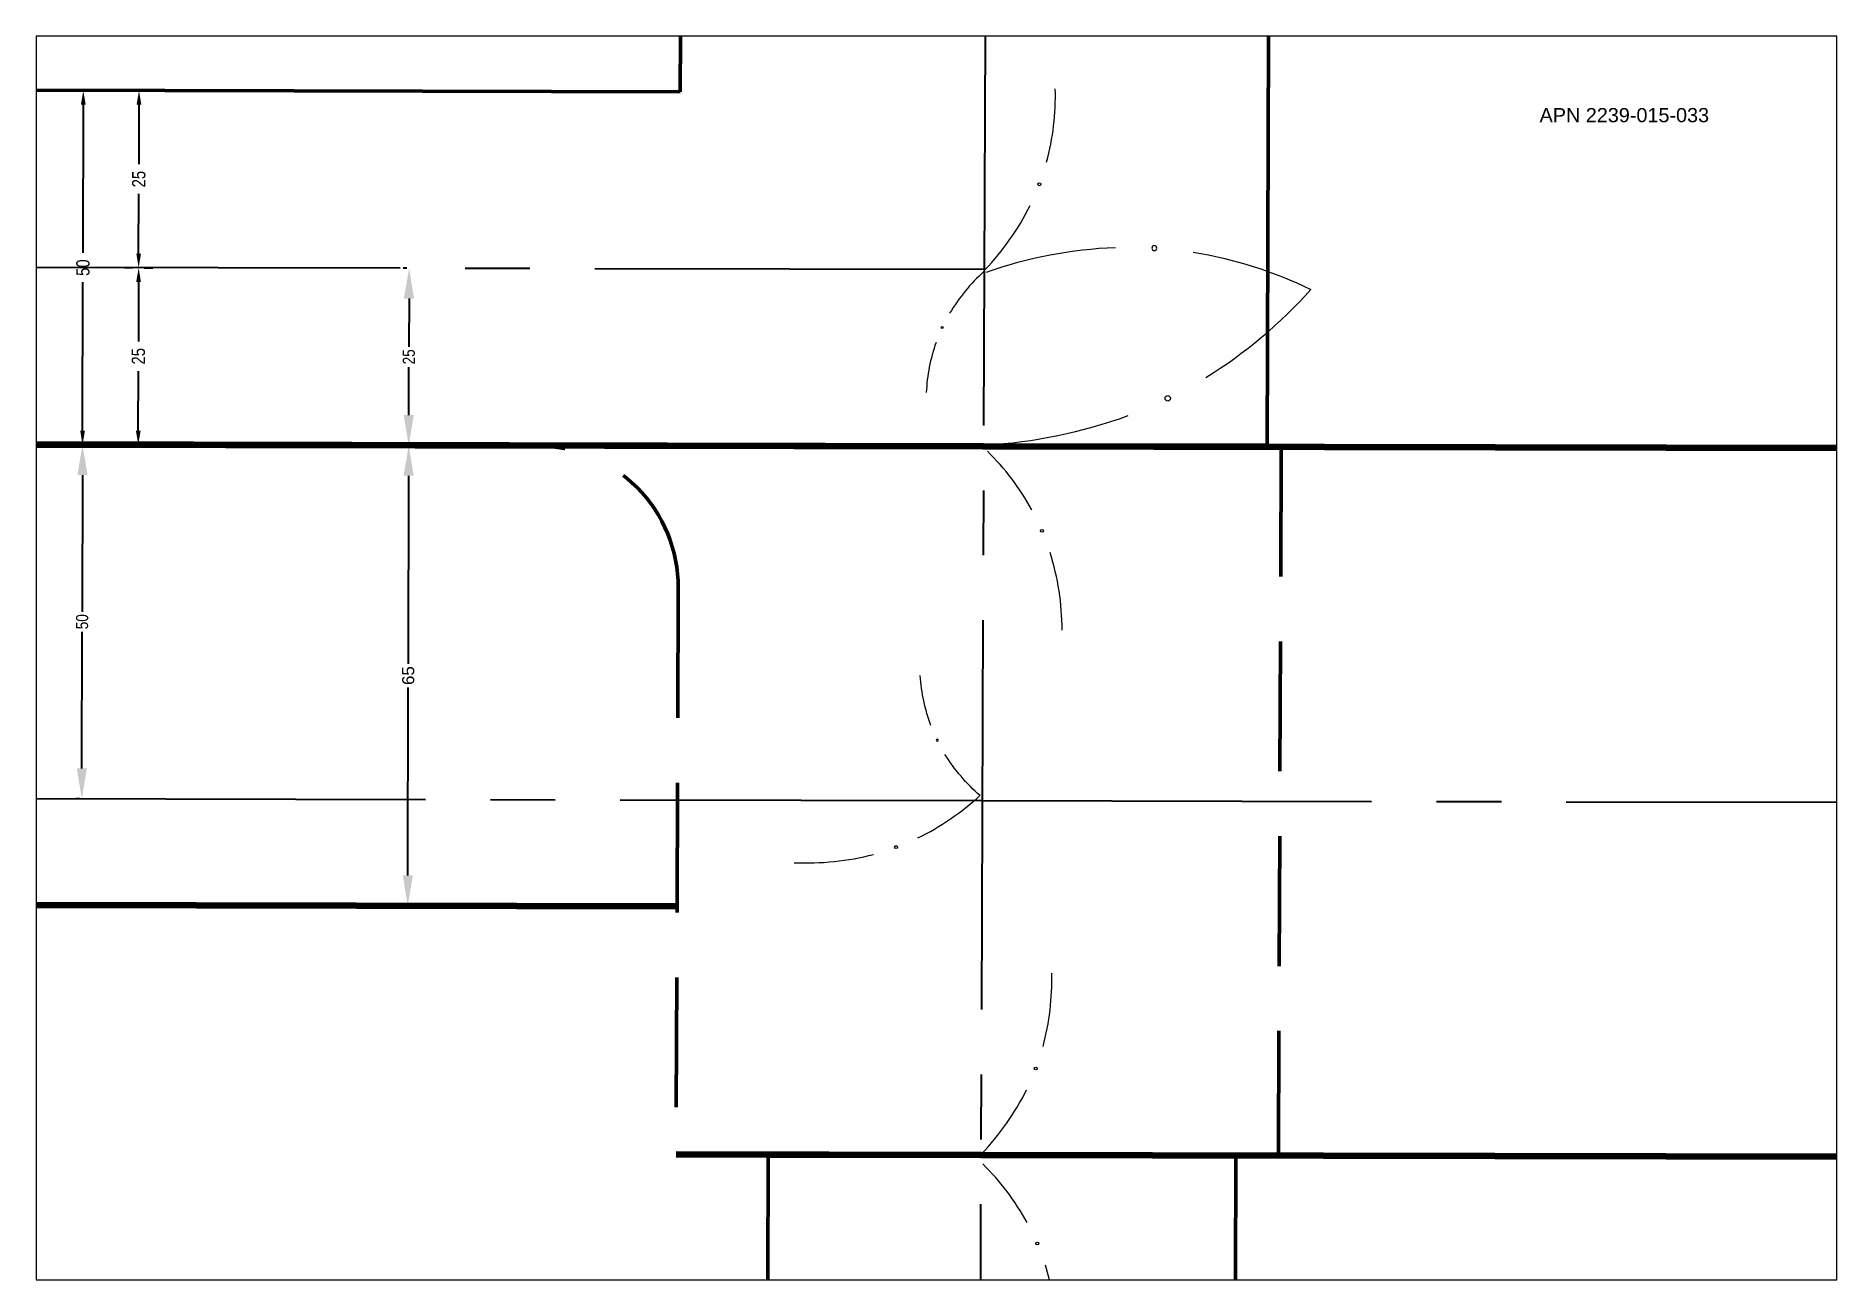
# Paper-space layout 'Layout1' of a CAD drawing. Header units: feet. Extents: x 2.9 to 32.6, y 2.2 to 22.7.
# The model-space entities are those that its viewports show. They can reach past a viewport. Long polylines and large blocks are cut down to what shows.
import ezdxf

# ---------------------------------------------------------------- set-up
doc = ezdxf.new("R2010")
doc.units = ezdxf.units.FT
doc.header["$MEASUREMENT"] = 0
doc.linetypes.add('CENTER2', pattern=[1.125, 0.75, -0.125, 0.125, -0.125])
doc.linetypes.add('DASHED2', pattern=[0.375, 0.25, -0.125])
for name, color, linetype, lineweight in [('R-ANNO-LABL', 2, 'Continuous', 30), ('R-Row-Authority', 30, 'Continuous', 140), ('R-Row-Ease', 5, 'DASHED2', 50), ('R-Row-Misc-Txto', 171, 'Continuous', 5), ('R-Row-Scl', 1, 'CENTER2', 25), ('R-Row-Srow', 6, 'Continuous', 50)]:
    doc.layers.add(name, color=color, linetype=linetype, lineweight=lineweight)
doc.styles.add('G1_1 8_0', font='arial.ttf')
doc.styles.add('NCS1-Anno', font='arial.ttf', dxfattribs={"width": 0.8, "height": 0.09375})
doc.dimstyles.new('Annotative (NCS1)', dxfattribs={"dimscale": 100, "dimtxt": 0.09375, "dimasz": 0.1, "dimexe": 0.1, "dimexo": 0.04, "dimgap": 0.05, "dimtad": 0, "dimdec": 0, "dimzin": 0, "dimdsep": 46, "dimtxsty": 'NCS1-Anno', "dimcen": 0.05, "dimaunit": 1, "dimadec": 3, "dimazin": 0, "dimtfac": 1, "dimtdec": 0, "dimtofl": 0, "dimtmove": 0, "dimatfit": 3, "dimfxl": 0.1, "dimtolj": 1, "dimtzin": 0, "dimarcsym": 0})

# ---------------------------------------------------------------- blocks, each defined once
blk = doc.blocks.new('*D572')
at = {"layer": 'Defpoints', "color": 0, "transparency": 16777216}
for p in [(8.904, 15.989), (9.049, 15.989), (8.888, 8.402)]:
    blk.add_point(p, dxfattribs=at)
at = {"layer": 'R-Row-Srow', "color": 0, "lineweight": -2, "transparency": 16777216}
for p, q in [((8.944, 15.989), (9.149, 15.988)), ((9.047, 15.489), (9.041, 12.39)), ((9.034, 8.902), (9.04, 12.001)), ((8.928, 8.402), (9.133, 8.402))]:
    blk.add_line(p, q, dxfattribs=at)
at = {"layer": 'R-Row-Srow', "color": 0, "transparency": 16777216}
for points in [[(8.964, 15.489), (9.131, 15.489), (9.049, 15.989)], [(8.95, 8.902), (9.117, 8.902), (9.033, 8.402)]]:
    blk.add_solid(points, dxfattribs=at)
at = {"layer": 'R-Row-Srow', "color": 0, "transparency": 16777216, "insert": (9.041, 12.195), "char_height": 0.09375, "attachment_point": 5, "rotation": 89.881, "style": 'NCS1-Anno'}
blk.add_mtext('\\A1;{\\H2.13333x;\\W1;65}', dxfattribs=at)
blk = doc.blocks.new('*D573')
at = {"layer": 'Defpoints', "color": 0, "transparency": 16777216}
for p in [(9.055, 18.909), (9.055, 18.909), (9.049, 15.989)]:
    blk.add_point(p, dxfattribs=at)
at = {"layer": 'R-Row-Srow', "color": 0, "lineweight": -2, "transparency": 16777216}
for p, q in [((9.015, 18.909), (8.955, 18.91)), ((9.054, 18.409), (9.052, 17.616)), ((9.05, 16.489), (9.051, 17.282)), ((9.009, 15.989), (8.949, 15.989))]:
    blk.add_line(p, q, dxfattribs=at)
at = {"layer": 'R-Row-Srow', "color": 0, "transparency": 16777216}
for points in [[(8.97, 18.41), (9.137, 18.409), (9.055, 18.909)], [(8.966, 16.489), (9.133, 16.489), (9.049, 15.989)]]:
    blk.add_solid(points, dxfattribs=at)
at = {"layer": 'R-Row-Srow', "color": 0, "transparency": 16777216, "insert": (9.052, 17.449), "char_height": 0.09375, "attachment_point": 5, "rotation": 89.881, "style": 'NCS1-Anno'}
blk.add_mtext('\\A1;{\\H2.13333x;25}', dxfattribs=at)
blk = doc.blocks.new('*D575')
at = {"layer": 'Defpoints', "color": 0, "transparency": 16777216}
for p in [(3.671, 16), (3.659, 10.166), (3.659, 10.166)]:
    blk.add_point(p, dxfattribs=at)
at = {"layer": 'R-Row-Srow', "color": 0, "lineweight": -2, "transparency": 16777216}
for p, q in [((3.631, 16), (3.571, 16)), ((3.67, 15.5), (3.666, 13.247)), ((3.66, 10.666), (3.665, 12.918)), ((3.619, 10.166), (3.559, 10.166))]:
    blk.add_line(p, q, dxfattribs=at)
at = {"layer": 'R-Row-Srow', "color": 0, "transparency": 16777216}
for points in [[(3.587, 15.5), (3.754, 15.5), (3.671, 16)], [(3.577, 10.666), (3.744, 10.665), (3.659, 10.166)]]:
    blk.add_solid(points, dxfattribs=at)
at = {"layer": 'R-Row-Srow', "color": 0, "transparency": 16777216, "insert": (3.665, 13.083), "char_height": 0.09375, "attachment_point": 5, "rotation": 89.881, "style": 'NCS1-Anno'}
blk.add_mtext('\\A1;{\\H2.13333x;50}', dxfattribs=at)
blk = doc.blocks.new('_CrowsFoot-Start')
blk.add_circle((3.277, 2.589), 0.0638)
for centre, radius, start, end in [((8.347, -7.757), 11.539, 94.2373, 111.1072), ((8.429, -7.258), 11.124, 122.8036, 139.2683)]:
    blk.add_arc(centre, radius, start, end)
blk = doc.blocks.new('*D8')
at = {"layer": 'Defpoints', "color": 0, "transparency": 16777216}
for p in [(6425954.99, 1888533.21), (6424633.32, 1888245.96), (6428594.95, 1888237.72), (6425921.82, 1888224.82), (6425952.84, 1887971.28)]:
    blk.add_point(p, dxfattribs=at)
at = {"layer": 'R-ANNO-LABL', "color": 0, "lineweight": -2, "transparency": 16777216}
for start, end in [(182.9814, 211.8258), (237.8359, 266.6802)]:
    blk.add_arc((6425953.88, 1888243.22), 36.96, start, end, dxfattribs=at)
at = {"layer": 'R-ANNO-LABL', "color": 0, "transparency": 16777216}
for points in [[(6425916.64, 1888241.29), (6425917.3, 1888241.3), (6425916.92, 1888243.29)], [(6425951.75, 1888206.65), (6425951.73, 1888205.98), (6425953.74, 1888206.26)]]:
    blk.add_solid(points, dxfattribs=at)
at = {"layer": 'R-ANNO-LABL', "color": 0, "transparency": 16777216, "insert": (6425927.67, 1888217.16), "char_height": 1.875, "width": 27.8597, "attachment_point": 5, "rotation": 314.8308, "style": 'NCS1-Anno'}
blk.add_mtext('\\A1;89°54\'0" (M) \\P89%%D53\'50" (R16)', dxfattribs=at)
blk = doc.blocks.new('*D10')
at = {"layer": 'Defpoints', "color": 0, "transparency": 16777216}
for p in [(6427276.4, 1888791.6), (6427282.97, 1888424.29), (6425954.58, 1888413.21), (6428595.59, 1888407.72), (6427274.27, 1888240.39)]:
    blk.add_point(p, dxfattribs=at)
at = {"layer": 'R-ANNO-LABL', "color": 0, "lineweight": -2, "transparency": 16777216}
for start, end in [(70.6909, 82.6101), (7.0492, 18.9685)]:
    blk.add_arc((6427274.93, 1888410.46), 16, start, end, dxfattribs=at)
at = {"layer": 'R-ANNO-LABL', "color": 0, "transparency": 16777216}
for points in [[(6427276.96, 1888426), (6427277.01, 1888426.66), (6427274.99, 1888426.46)], [(6427291.14, 1888412.45), (6427290.47, 1888412.41), (6427290.92, 1888410.43)]]:
    blk.add_solid(points, dxfattribs=at)
at = {"layer": 'R-ANNO-LABL', "color": 0, "transparency": 16777216, "insert": (6427286.27, 1888421.74), "char_height": 1.875, "width": 12.9679, "attachment_point": 5, "rotation": 314.8297, "style": 'NCS1-Anno'}
blk.add_mtext('\\A1;89°53\'51"(M)', dxfattribs=at)
blk = doc.blocks.new('*D14')
at = {"layer": 'Defpoints', "color": 0, "transparency": 16777216}
for p in [(6427276.4, 1888791.6), (6427291.34, 1888513.12), (6427275.22, 1888485.4), (6428595.94, 1888482.71), (6427274.27, 1888240.39)]:
    blk.add_point(p, dxfattribs=at)
at = {"layer": 'R-ANNO-LABL', "color": 0, "lineweight": -2, "transparency": 16777216}
for start, end in [(59.862, 86.205), (3.4567, 29.7997)]:
    blk.add_arc((6427275.22, 1888485.4), 32.07, start, end, dxfattribs=at)
at = {"layer": 'R-ANNO-LABL', "color": 0, "transparency": 16777216}
for points in [[(6427277.33, 1888517.07), (6427277.35, 1888517.74), (6427275.34, 1888517.47)], [(6427307.56, 1888487.34), (6427306.9, 1888487.32), (6427307.29, 1888485.33)]]:
    blk.add_solid(points, dxfattribs=at)
at = {"layer": 'R-ANNO-LABL', "color": 0, "transparency": 16777216, "insert": (6427297.96, 1888508.01), "char_height": 1.875, "attachment_point": 5, "rotation": 314.8309, "style": 'NCS1-Anno'}
blk.add_mtext('\\A1;89°53\'42" (M) \\P89%%D53\'46" (R20)', dxfattribs=at)
blk = doc.blocks.new('*D61')
at = {"layer": 'Defpoints', "color": 0, "transparency": 16777216}
for p in [(6428476.67, 1888507.91), (6428476.62, 1888482.91), (6428476.62, 1888482.91)]:
    blk.add_point(p, dxfattribs=at)
at = {"layer": 'R-ANNO-LABL', "color": 0, "lineweight": -2, "transparency": 16777216}
for p, q in [((6428475.87, 1888507.91), (6428474.67, 1888507.91)), ((6428476.66, 1888505.91), (6428476.65, 1888497.5)), ((6428476.62, 1888484.91), (6428476.64, 1888493.32)), ((6428475.82, 1888482.91), (6428474.62, 1888482.91))]:
    blk.add_line(p, q, dxfattribs=at)
at = {"layer": 'R-ANNO-LABL', "color": 0, "transparency": 16777216}
for points in [[(6428476.33, 1888505.91), (6428477, 1888505.91), (6428476.67, 1888507.91)], [(6428476.29, 1888484.91), (6428476.95, 1888484.91), (6428476.62, 1888482.91)]]:
    blk.add_solid(points, dxfattribs=at)
at = {"layer": 'R-ANNO-LABL', "color": 0, "transparency": 16777216, "insert": (6428476.64, 1888495.41), "char_height": 1.875, "attachment_point": 5, "rotation": 89.881, "style": 'NCS1-Anno'}
blk.add_mtext('\\A1;25', dxfattribs=at)
blk = doc.blocks.new('*D62')
at = {"layer": 'Defpoints', "color": 0, "transparency": 16777216}
for p in [(6428476.62, 1888482.91), (6428476.56, 1888457.91), (6428476.56, 1888457.91)]:
    blk.add_point(p, dxfattribs=at)
at = {"layer": 'R-ANNO-LABL', "color": 0, "lineweight": -2, "transparency": 16777216}
for p, q in [((6428477.42, 1888482.91), (6428478.62, 1888482.9)), ((6428476.61, 1888480.91), (6428476.59, 1888472.5)), ((6428476.57, 1888459.91), (6428476.58, 1888468.32)), ((6428477.36, 1888457.91), (6428478.56, 1888457.9))]:
    blk.add_line(p, q, dxfattribs=at)
at = {"layer": 'R-ANNO-LABL', "color": 0, "transparency": 16777216}
for points in [[(6428476.28, 1888480.91), (6428476.94, 1888480.91), (6428476.62, 1888482.91)], [(6428476.23, 1888459.91), (6428476.9, 1888459.91), (6428476.56, 1888457.91)]]:
    blk.add_solid(points, dxfattribs=at)
at = {"layer": 'R-ANNO-LABL', "color": 0, "transparency": 16777216, "insert": (6428476.59, 1888470.41), "char_height": 1.875, "attachment_point": 5, "rotation": 89.881, "style": 'NCS1-Anno'}
blk.add_mtext('\\A1;25', dxfattribs=at)
blk = doc.blocks.new('*D63')
at = {"layer": 'Defpoints', "color": 0, "transparency": 16777216}
for p in [(6428468.81, 1888507.92), (6428468.7, 1888457.92), (6428468.7, 1888457.92)]:
    blk.add_point(p, dxfattribs=at)
at = {"layer": 'R-ANNO-LABL', "color": 0, "lineweight": -2, "transparency": 16777216}
for p, q in [((6428468.01, 1888507.93), (6428466.81, 1888507.93)), ((6428468.8, 1888505.92), (6428468.76, 1888485)), ((6428468.71, 1888459.92), (6428468.75, 1888480.85)), ((6428467.9, 1888457.93), (6428466.7, 1888457.93))]:
    blk.add_line(p, q, dxfattribs=at)
at = {"layer": 'R-ANNO-LABL', "color": 0, "transparency": 16777216}
for points in [[(6428468.47, 1888505.93), (6428469.14, 1888505.92), (6428468.81, 1888507.92)], [(6428468.37, 1888459.93), (6428469.04, 1888459.92), (6428468.7, 1888457.92)]]:
    blk.add_solid(points, dxfattribs=at)
at = {"layer": 'R-ANNO-LABL', "color": 0, "transparency": 16777216, "insert": (6428468.76, 1888482.92), "char_height": 1.875, "attachment_point": 5, "rotation": 89.881, "style": 'NCS1-Anno'}
blk.add_mtext('\\A1;50', dxfattribs=at)

msp = doc.modelspace()

# ---------------------------------------------------------------- linework, layer by layer
at = {"layer": 'R-Row-Authority'}
for p, q in [((6428595.85, 1888457.66), (6427245.12, 1888460.47)), ((6428635.85, 1888457.64), (6428595.85, 1888457.66)), ((6428051.64, 1888393.85), (6428552.6, 1888392.81))]:
    msp.add_line(p, q, dxfattribs=at)
for points in [[(6425954.69, 1888463.21), (6428595.76, 1888457.72), (6430203.76, 1888454.59, -0.000327)], [(6428552.46, 1888357.81), (6428595.55, 1888357.72), (6430203.57, 1888354.59, -0.000327)]]:
    msp.add_lwpolyline(points, format="xyb", dxfattribs=at)
msp.add_lwpolyline([(6428565.46, 1888357.78), (6428595.46, 1888357.73)], dxfattribs=at)
at = {"layer": 'R-Row-Ease'}
for p, q in [((6428637.85, 1888457.64), (6428637.46, 1888357.64)), ((6428552.77, 1888437.72), (6428552.46, 1888357.81))]:
    msp.add_line(p, q, dxfattribs=at)
msp.add_arc((6428532.77, 1888437.79), 20, 359.7811, 89.881, dxfattribs=at)
at = {"layer": 'R-Row-Scl'}
for p, q in [((6428596.49, 1888626.27), (6428593.95, 1887961.5)), ((6428595.94, 1888482.66), (6425954.74, 1888488.15))]:
    msp.add_line(p, q, dxfattribs=at)
msp.add_lwpolyline([(6425954.58, 1888413.21), (6428595.65, 1888407.72), (6430203.66, 1888404.59, -0.000327)], format="xyb", dxfattribs=at)
at = {"layer": 'R-Row-Srow'}
for p, q in [((6428553.49, 1888626.44), (6428553.04, 1888507.75)), ((6428636.3, 1888576.12), (6428635.85, 1888457.64)), ((6428553.04, 1888507.75), (6427305.31, 1888510.34)), ((6428565.46, 1888357.78), (6428565.08, 1888257.82)), ((6428631.46, 1888357.66), (6428630.87, 1888202.66))]:
    msp.add_line(p, q, dxfattribs=at)

# ---------------------------------------------------------------- block references
at = {"layer": 'R-Row-Misc-Txto'}
for p, xscale, yscale, zscale, rotation in [((6428605.97, 1888508.14), 3.264717479436833, 3.264717479436833, 3.264717479436833, 222.1763346346215), ((6428642.03, 1888479.85), -5.469123791040029, 5.469123791040026, 5.469123791040026, 23.51937347555988), ((6428587.76, 1888465.3), 2.258217549313828, 2.258217549313828, 2.258217549313828, 37.91871238438059), ((6428642.03, 1888479.85), 6.07437728508405, 6.07437728508405, 6.07437728508405, 178.9660957568838), ((6428596.38, 1888457.03), 3.264717479436833, 3.264717479436833, 3.264717479436833, 266.1104473634376), ((6428586.91, 1888425.35), -2.258217549313827, 2.258217549313828, 2.258217549313828, 143.1203123843985), ((6428595.33, 1888408.43), 3.323993547171217, 3.323993547171217, 3.323993547171217, 173.3108391357269), ((6428605.47, 1888383.36), 3.264717479436833, 3.264717479436833, 3.264717479436833, 222.1763346346215), ((6428595.72, 1888356.47), 3.264717479436833, 3.264717479436833, 3.264717479436833, 266.1104473634376)]:
    msp.add_blockref('_CrowsFoot-Start', p, dxfattribs=dict(at, xscale=xscale, yscale=yscale, zscale=zscale, rotation=rotation))

# ---------------------------------------------------------------- texts
at = {"layer": 'R-Row-Misc-Txto', "style": 'G1_1 8_0'}
msp.add_text('APN 2239-015-033', height=2, dxfattribs=at).set_placement((6428674.31, 1888503.44))

# ---------------------------------------------------------------- dimensions: what is measured, and where the dimension line sits
at = {"layer": 'R-ANNO-LABL'}
for base, line1, line2, text, override, picture, middle in [((6427282.9705, 1888424.2917), ((6428595.5938, 1888407.7212), (6425954.584, 1888413.2075)), ((6427274.2693, 1888240.3902), (6427276.401, 1888791.5974)), '<>(M)', {"dimscale": 0, "dimpost": ''}, '*D10', (6427286.2718, 1888421.7422)), ((6427291.34, 1888513.12), ((6427274.27, 1888240.39), (6427276.4, 1888791.6)), ((6427275.22, 1888485.4), (6428595.94, 1888482.71)), '<> (M) \\P89%%D53\'46" (R20)', {"dimscale": 0}, '*D14', (6427297.96, 1888508.01)), ((6425921.82, 1888224.82), ((6424633.32, 1888245.96), (6428594.95, 1888237.72)), ((6425954.99, 1888533.21), (6425952.84, 1887971.28)), '<> (M) \\P89%%D53\'50" (R16)', {"dimscale": 0}, '*D8', (6425927.67, 1888217.16))]:
    dim = msp.add_angular_dim_2l(base=base, line1=line1, line2=line2, text=text, dimstyle='Annotative (NCS1)', override=override, dxfattribs=at)
    dim.commit()
    dim.dimension.update_dxf_attribs({"geometry": picture, "text_midpoint": middle})
for p1, p2, picture, middle in [((6428468.81, 1888507.92), (6428468.7, 1888457.92), '*D63', (6428468.76, 1888482.92)), ((6428476.67, 1888507.91), (6428476.62, 1888482.91), '*D61', (6428476.64, 1888495.41)), ((6428476.62, 1888482.91), (6428476.56, 1888457.91), '*D62', (6428476.59, 1888470.41))]:
    dim = msp.add_aligned_dim(p1=p1, p2=p2, distance=0, dimstyle='Annotative (NCS1)', dxfattribs=at)
    dim.commit()
    dim.dimension.update_dxf_attribs({"geometry": picture, "text_midpoint": middle})

psp = doc.layouts.get("Layout1")

# ---------------------------------------------------------------- dimensions: what is measured, and where the dimension line sits
at = {"layer": 'R-Row-Srow'}
for p1, p2, distance, text, picture, middle in [((9.049, 15.989), (9.055, 18.909), 0, '{\\H2.13333x;<>}', '*D573', (9.052, 17.449)), ((3.671, 16), (3.659, 10.166), 0, '{\\H2.13333x;<>}', '*D575', (3.665, 13.083)), ((8.888, 8.402), (8.904, 15.989), -0.145, '{\\H2.13333x;\\W1;<>}', '*D572', (9.041, 12.195))]:
    dim = psp.add_aligned_dim(p1=p1, p2=p2, distance=distance, text=text, dimstyle='Annotative (NCS1)', override={"dimasz": 0.5, "dimlfac": -8.559648}, dxfattribs=at)
    dim.commit()
    dim.dimension.update_dxf_attribs({"geometry": picture, "text_midpoint": middle})

# ---------------------------------------------------------------- viewports
at = {"layer": 'R-Row-Scl', "view_target_point": (6430203.151, 1888455.597)}
psp.add_viewport(center=(17.75, 12.485), size=(29.69, 20.50628), view_center_point=(-1613.942, -27.758), view_height=175.52654, dxfattribs=at)

doc.saveas('drawing.dxf')
